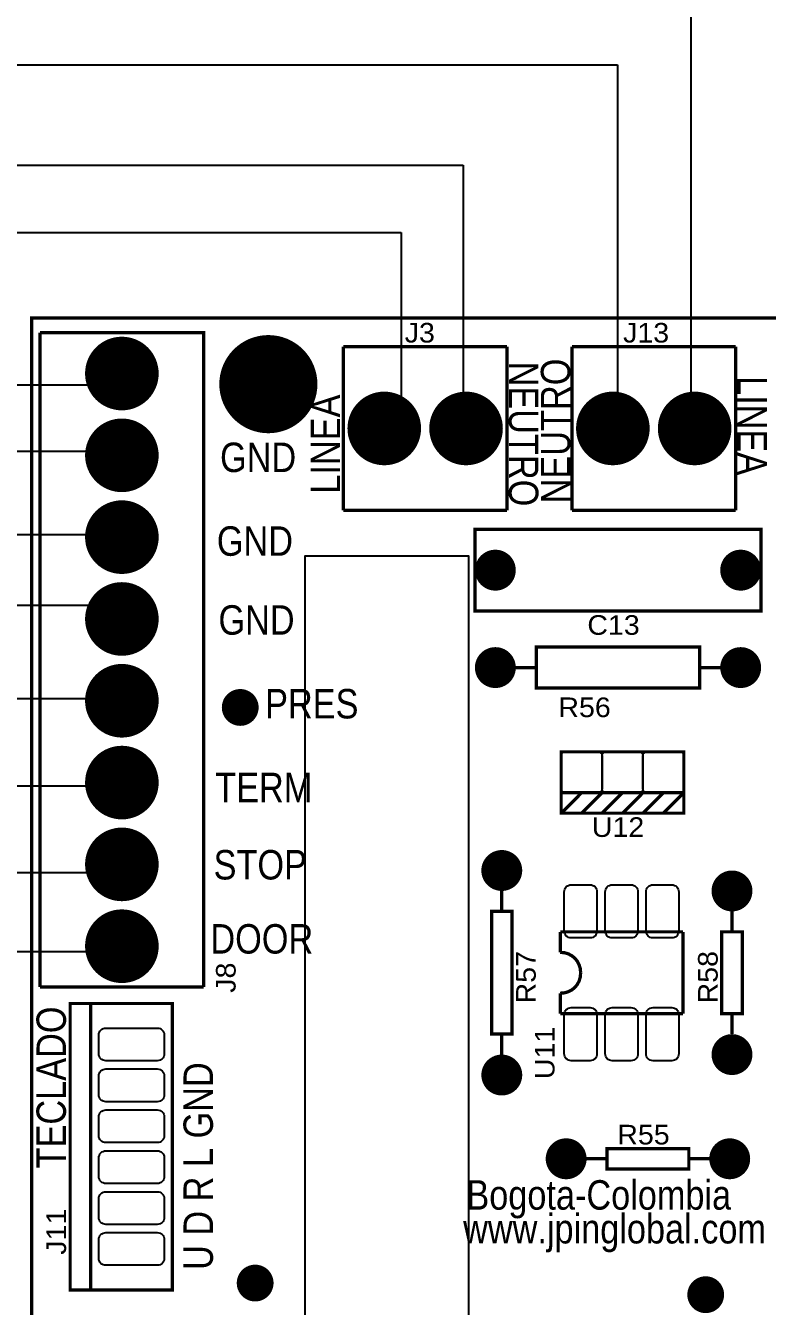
# Model space of a CAD drawing. Header units: inches. Extents: x 18.7 to 39.4, y 4.3 to 20.5.
# Drawn here: x 32.055 to 34.008, y 12.994 to 16.365 of the extents above; entities that cross this region are included whole.
import ezdxf

# ---------------------------------------------------------------- set-up
doc = ezdxf.new("R2010")
doc.units = ezdxf.units.IN
doc.header["$MEASUREMENT"] = 0
doc.layers.add('WIRES', color=7, linetype='Continuous')
doc.styles.get("Standard").update_dxf_attribs({"font": 'arial.ttf'})

# ---------------------------------------------------------------- blocks, each defined once
blk = doc.blocks.new('EPAD')
at = {"const_width": 0.5}
blk.add_lwpolyline([(-0.25, 0, 1), (0.25, 0, 1)], format="xyb", close=True, dxfattribs=at)
blk = doc.blocks.new('tarjetacontrol3')
at = {"const_width": 0.012}
for points in [[(48.3722, 36.339), (56.1261, 36.339), (56.1261, 43.6619), (48.3722, 43.6619), (48.3722, 36.339)], [(48.3722, 36.339), (56.1261, 36.339), (56.1261, 43.6619), (48.3722, 43.6619), (48.3722, 36.339)], [(48.3722, 36.339), (56.1261, 36.339), (56.1261, 43.6619), (48.3722, 43.6619), (48.3722, 36.339)], [(48.4029, 43.6087), (49.0029, 43.6087), (49.0029, 41.2087)], [(48.4029, 41.2087), (48.4029, 43.6087)], [(48.4029, 43.6087), (49.0029, 43.6087), (49.0029, 41.2087)], [(48.4029, 41.2087), (48.4029, 43.6087)], [(48.4029, 43.6087), (49.0029, 43.6087), (49.0029, 41.2087)], [(48.4029, 41.2087), (48.4029, 43.6087)], [(49.5155, 43.5573), (49.5155, 42.9573)], [(49.5155, 43.5573), (50.1155, 43.5573)], [(49.5155, 43.5573), (49.5155, 42.9573)], [(49.5155, 43.5573), (50.1155, 43.5573)], [(49.5155, 43.5573), (49.5155, 42.9573)], [(49.5155, 43.5573), (50.1155, 43.5573)], [(50.1155, 43.5573), (50.1155, 42.9573)], [(50.1155, 43.5573), (50.1155, 42.9573)], [(50.1155, 43.5573), (50.1155, 42.9573)], [(50.3541, 43.5573), (50.3541, 42.9573)], [(50.3541, 43.5573), (50.9541, 43.5573)], [(50.3541, 43.5573), (50.3541, 42.9573)], [(50.3541, 43.5573), (50.9541, 43.5573)], [(50.3541, 43.5573), (50.3541, 42.9573)], [(50.3541, 43.5573), (50.9541, 43.5573)], [(50.9541, 43.5573), (50.9541, 42.9573)], [(50.9541, 43.5573), (50.9541, 42.9573)], [(50.9541, 43.5573), (50.9541, 42.9573)], [(49.5155, 42.9573), (50.1155, 42.9573)], [(49.5155, 42.9573), (50.1155, 42.9573)], [(49.5155, 42.9573), (50.1155, 42.9573)], [(50.3541, 42.9573), (50.9541, 42.9573)], [(50.3541, 42.9573), (50.9541, 42.9573)], [(50.3541, 42.9573), (50.9541, 42.9573)], [(49.998, 42.5876), (51.048, 42.5876), (51.048, 42.8876), (49.998, 42.8876), (49.998, 42.5876)], [(49.998, 42.5876), (51.048, 42.5876), (51.048, 42.8876), (49.998, 42.8876), (49.998, 42.5876)], [(49.998, 42.5876), (51.048, 42.5876), (51.048, 42.8876), (49.998, 42.8876), (49.998, 42.5876)], [(50.223, 42.3054), (50.823, 42.3054), (50.823, 42.4554), (50.223, 42.4554), (50.223, 42.3054)], [(50.223, 42.3054), (50.823, 42.3054), (50.823, 42.4554), (50.223, 42.4554), (50.223, 42.3054)], [(50.223, 42.3054), (50.823, 42.3054), (50.823, 42.4554), (50.223, 42.4554), (50.223, 42.3054)], [(50.148, 42.3804), (50.223, 42.3804)], [(50.148, 42.3804), (50.223, 42.3804)], [(50.148, 42.3804), (50.223, 42.3804)], [(50.823, 42.3804), (50.898, 42.3804)], [(50.823, 42.3804), (50.898, 42.3804)], [(50.823, 42.3804), (50.898, 42.3804)], [(50.3145, 41.9215), (50.7645, 41.9215), (50.7645, 42.0715), (50.3145, 42.0715), (50.3145, 41.9215)], [(50.3145, 41.9215), (50.7645, 41.9215), (50.7645, 42.0715), (50.3145, 42.0715), (50.3145, 41.9215)], [(50.3145, 41.9215), (50.7645, 41.9215), (50.7645, 42.0715), (50.3145, 42.0715), (50.3145, 41.9215)], [(50.7645, 41.9215), (50.7645, 41.8465), (50.3145, 41.8465), (50.3145, 41.9215)], [(50.3895, 41.9215), (50.3145, 41.8465)], [(50.7645, 41.9215), (50.7645, 41.8465), (50.3145, 41.8465), (50.3145, 41.9215)], [(50.3895, 41.9215), (50.3145, 41.8465)], [(50.7645, 41.9215), (50.7645, 41.8465), (50.3145, 41.8465), (50.3145, 41.9215)], [(50.3895, 41.9215), (50.3145, 41.8465)], [(50.4645, 41.9215), (50.3895, 41.8465)], [(50.4645, 41.9215), (50.3895, 41.8465)], [(50.4645, 41.9215), (50.3895, 41.8465)], [(50.5395, 41.9215), (50.4645, 41.8465)], [(50.5395, 41.9215), (50.4645, 41.8465)], [(50.5395, 41.9215), (50.4645, 41.8465)], [(50.6145, 41.9215), (50.5395, 41.8465)], [(50.6145, 41.9215), (50.5395, 41.8465)], [(50.6145, 41.9215), (50.5395, 41.8465)], [(50.6895, 41.9215), (50.6145, 41.8465)], [(50.6895, 41.9215), (50.6145, 41.8465)], [(50.6895, 41.9215), (50.6145, 41.8465)], [(50.7645, 41.9215), (50.6895, 41.8465)], [(50.7645, 41.9215), (50.6895, 41.8465)], [(50.7645, 41.9215), (50.6895, 41.8465)], [(50.0966, 41.5613), (50.0966, 41.4863)], [(50.0966, 41.5613), (50.0966, 41.4863)], [(50.0966, 41.5613), (50.0966, 41.4863)], [(50.0591, 41.0363), (50.1341, 41.0363), (50.1341, 41.4863), (50.0591, 41.4863), (50.0591, 41.0363)], [(50.0591, 41.0363), (50.1341, 41.0363), (50.1341, 41.4863), (50.0591, 41.4863), (50.0591, 41.0363)], [(50.0591, 41.0363), (50.1341, 41.0363), (50.1341, 41.4863), (50.0591, 41.4863), (50.0591, 41.0363)], [(50.9411, 41.4113), (50.9411, 41.4863)], [(50.9411, 41.4113), (50.9411, 41.4863)], [(50.9411, 41.4113), (50.9411, 41.4863)], [(50.3109, 41.3363), (50.3109, 41.4113)], [(50.3109, 41.4113), (50.7609, 41.4113)], [(50.3109, 41.3363), (50.3109, 41.4113)], [(50.3109, 41.4113), (50.7609, 41.4113)], [(50.3109, 41.3363), (50.3109, 41.4113)], [(50.3109, 41.4113), (50.7609, 41.4113)], [(50.7609, 41.1113), (50.7609, 41.4113)], [(50.7609, 41.1113), (50.7609, 41.4113)], [(50.7609, 41.1113), (50.7609, 41.4113)], [(50.9036, 41.1113), (50.9786, 41.1113), (50.9786, 41.4113), (50.9036, 41.4113), (50.9036, 41.1113)], [(50.9036, 41.1113), (50.9786, 41.1113), (50.9786, 41.4113), (50.9036, 41.4113), (50.9036, 41.1113)], [(50.9036, 41.1113), (50.9786, 41.1113), (50.9786, 41.4113), (50.9036, 41.4113), (50.9036, 41.1113)], [(50.3859, 41.2613), (50.3845, 41.2766), (50.3803, 41.2907), (50.3737, 41.3035), (50.3648, 41.3145), (50.3538, 41.3236), (50.341, 41.3305), (50.3267, 41.3348), (50.3109, 41.3363)], [(50.3859, 41.2613), (50.3845, 41.2766), (50.3803, 41.2907), (50.3737, 41.3035), (50.3648, 41.3145), (50.3538, 41.3236), (50.341, 41.3305), (50.3267, 41.3348), (50.3109, 41.3363)], [(50.3859, 41.2613), (50.3845, 41.2766), (50.3803, 41.2907), (50.3737, 41.3035), (50.3648, 41.3145), (50.3538, 41.3236), (50.341, 41.3305), (50.3267, 41.3348), (50.3109, 41.3363)], [(50.3859, 41.2613), (50.3845, 41.2456), (50.3803, 41.2312), (50.3737, 41.2184), (50.3648, 41.2075), (50.3538, 41.1985), (50.341, 41.1919), (50.3267, 41.1877), (50.3109, 41.1863)], [(50.3859, 41.2613), (50.3845, 41.2456), (50.3803, 41.2312), (50.3737, 41.2184), (50.3648, 41.2075), (50.3538, 41.1985), (50.341, 41.1919), (50.3267, 41.1877), (50.3109, 41.1863)], [(50.3859, 41.2613), (50.3845, 41.2456), (50.3803, 41.2312), (50.3737, 41.2184), (50.3648, 41.2075), (50.3538, 41.1985), (50.341, 41.1919), (50.3267, 41.1877), (50.3109, 41.1863)], [(48.4029, 41.2087), (49.0029, 41.2087)], [(48.4029, 41.2087), (49.0029, 41.2087)], [(48.4029, 41.2087), (49.0029, 41.2087)], [(50.3109, 41.1113), (50.3109, 41.1863)], [(50.3109, 41.1113), (50.3109, 41.1863)], [(50.3109, 41.1113), (50.3109, 41.1863)], [(48.5133, 40.0985), (48.8883, 40.0985), (48.8883, 41.1485), (48.5133, 41.1485), (48.5133, 40.0985)], [(48.5133, 40.0985), (48.8883, 40.0985), (48.8883, 41.1485), (48.5133, 41.1485), (48.5133, 40.0985)], [(48.5133, 40.0985), (48.8883, 40.0985), (48.8883, 41.1485), (48.5133, 41.1485), (48.5133, 40.0985)], [(48.5883, 40.0985), (48.5883, 41.1485)], [(48.5883, 40.0985), (48.5883, 41.1485)], [(48.5883, 40.0985), (48.5883, 41.1485)], [(50.3109, 41.1113), (50.7609, 41.1113)], [(50.3109, 41.1113), (50.7609, 41.1113)], [(50.3109, 41.1113), (50.7609, 41.1113)], [(50.9411, 41.0363), (50.9411, 41.1113)], [(50.9411, 41.0363), (50.9411, 41.1113)], [(50.9411, 41.0363), (50.9411, 41.1113)], [(50.0966, 41.0363), (50.0966, 40.9613)], [(50.0966, 41.0363), (50.0966, 40.9613)], [(50.0966, 41.0363), (50.0966, 40.9613)], [(50.4078, 40.5792), (50.4828, 40.5792)], [(50.4078, 40.5792), (50.4828, 40.5792)], [(50.4078, 40.5792), (50.4828, 40.5792)], [(50.4828, 40.5417), (50.7828, 40.5417), (50.7828, 40.6167), (50.4828, 40.6167), (50.4828, 40.5417)], [(50.4828, 40.5417), (50.7828, 40.5417), (50.7828, 40.6167), (50.4828, 40.6167), (50.4828, 40.5417)], [(50.4828, 40.5417), (50.7828, 40.5417), (50.7828, 40.6167), (50.4828, 40.6167), (50.4828, 40.5417)], [(50.7828, 40.5792), (50.8578, 40.5792)], [(50.7828, 40.5792), (50.8578, 40.5792)], [(50.7828, 40.5792), (50.8578, 40.5792)]]:
    blk.add_lwpolyline(points, dxfattribs=at)
blk.add_lwpolyline([(49.9752, 39.9688), (49.9752, 42.7893), (49.3741, 42.7893), (49.3741, 39.9688), (49.9752, 39.9688)])
for points in [[(50.4495, 41.9215), (50.3295, 41.9215), (50.3279, 41.9216), (50.3264, 41.9218), (50.325, 41.9222), (50.3236, 41.9227), (50.3223, 41.9233), (50.321, 41.924), (50.3199, 41.9249), (50.3188, 41.9258), (50.3179, 41.9269), (50.317, 41.9281), (50.3163, 41.9293), (50.3156, 41.9306), (50.3152, 41.932), (50.3148, 41.9334), (50.3146, 41.9349), (50.3145, 41.9365), (50.3145, 42.0565), (50.3146, 42.0581), (50.3148, 42.0596), (50.3152, 42.061), (50.3156, 42.0624), (50.3163, 42.0637), (50.317, 42.065), (50.3179, 42.0661), (50.3188, 42.0672), (50.3199, 42.0681), (50.321, 42.069), (50.3223, 42.0697), (50.3236, 42.0703), (50.325, 42.0708), (50.3264, 42.0712), (50.3279, 42.0714), (50.3295, 42.0715), (50.4495, 42.0715), (50.451, 42.0714), (50.4526, 42.0712), (50.454, 42.0708), (50.4554, 42.0703), (50.4567, 42.0697), (50.4579, 42.069), (50.4591, 42.0681), (50.4602, 42.0672), (50.4611, 42.0661), (50.462, 42.065), (50.4627, 42.0637), (50.4633, 42.0624), (50.4638, 42.061), (50.4642, 42.0596), (50.4644, 42.0581), (50.4645, 42.0565), (50.4645, 41.9365), (50.4644, 41.9349), (50.4642, 41.9334), (50.4638, 41.932), (50.4633, 41.9306), (50.4627, 41.9293), (50.462, 41.9281), (50.4611, 41.9269), (50.4602, 41.9258), (50.4591, 41.9249), (50.4579, 41.924), (50.4567, 41.9233), (50.4554, 41.9227), (50.454, 41.9222), (50.4526, 41.9218), (50.451, 41.9216), (50.4495, 41.9215)], [(50.5995, 41.9215), (50.4795, 41.9215), (50.4779, 41.9216), (50.4764, 41.9218), (50.475, 41.9222), (50.4736, 41.9227), (50.4723, 41.9233), (50.471, 41.924), (50.4699, 41.9249), (50.4688, 41.9258), (50.4679, 41.9269), (50.467, 41.9281), (50.4663, 41.9293), (50.4656, 41.9306), (50.4652, 41.932), (50.4648, 41.9334), (50.4646, 41.9349), (50.4645, 41.9365), (50.4645, 42.0565), (50.4646, 42.0581), (50.4648, 42.0596), (50.4652, 42.061), (50.4656, 42.0624), (50.4663, 42.0637), (50.467, 42.065), (50.4679, 42.0661), (50.4688, 42.0672), (50.4699, 42.0681), (50.471, 42.069), (50.4723, 42.0697), (50.4736, 42.0703), (50.475, 42.0708), (50.4764, 42.0712), (50.4779, 42.0714), (50.4795, 42.0715), (50.5995, 42.0715), (50.601, 42.0714), (50.6026, 42.0712), (50.604, 42.0708), (50.6054, 42.0703), (50.6067, 42.0697), (50.6079, 42.069), (50.6091, 42.0681), (50.6102, 42.0672), (50.6111, 42.0661), (50.612, 42.065), (50.6127, 42.0637), (50.6133, 42.0624), (50.6138, 42.061), (50.6142, 42.0596), (50.6144, 42.0581), (50.6145, 42.0565), (50.6145, 41.9365), (50.6144, 41.9349), (50.6142, 41.9334), (50.6138, 41.932), (50.6133, 41.9306), (50.6127, 41.9293), (50.612, 41.9281), (50.6111, 41.9269), (50.6102, 41.9258), (50.6091, 41.9249), (50.6079, 41.924), (50.6067, 41.9233), (50.6054, 41.9227), (50.604, 41.9222), (50.6026, 41.9218), (50.601, 41.9216), (50.5995, 41.9215)], [(50.7495, 41.9215), (50.6295, 41.9215), (50.6279, 41.9216), (50.6264, 41.9218), (50.625, 41.9222), (50.6236, 41.9227), (50.6223, 41.9233), (50.621, 41.924), (50.6199, 41.9249), (50.6188, 41.9258), (50.6179, 41.9269), (50.617, 41.9281), (50.6163, 41.9293), (50.6156, 41.9306), (50.6152, 41.932), (50.6148, 41.9334), (50.6146, 41.9349), (50.6145, 41.9365), (50.6145, 42.0565), (50.6146, 42.0581), (50.6148, 42.0596), (50.6152, 42.061), (50.6156, 42.0624), (50.6163, 42.0637), (50.617, 42.065), (50.6179, 42.0661), (50.6188, 42.0672), (50.6199, 42.0681), (50.621, 42.069), (50.6223, 42.0697), (50.6236, 42.0703), (50.625, 42.0708), (50.6264, 42.0712), (50.6279, 42.0714), (50.6295, 42.0715), (50.7495, 42.0715), (50.751, 42.0714), (50.7526, 42.0712), (50.754, 42.0708), (50.7554, 42.0703), (50.7567, 42.0697), (50.7579, 42.069), (50.7591, 42.0681), (50.7602, 42.0672), (50.7611, 42.0661), (50.762, 42.065), (50.7627, 42.0637), (50.7633, 42.0624), (50.7638, 42.061), (50.7642, 42.0596), (50.7644, 42.0581), (50.7645, 42.0565), (50.7645, 41.9365), (50.7644, 41.9349), (50.7642, 41.9334), (50.7638, 41.932), (50.7633, 41.9306), (50.7627, 41.9293), (50.762, 41.9281), (50.7611, 41.9269), (50.7602, 41.9258), (50.7591, 41.9249), (50.7579, 41.924), (50.7567, 41.9233), (50.7554, 41.9227), (50.754, 41.9222), (50.7526, 41.9218), (50.751, 41.9216), (50.7495, 41.9215)], [(50.3514, 41.5838), (50.4204, 41.5838), (50.4257, 41.5833), (50.4305, 41.5818), (50.4348, 41.5795), (50.4386, 41.5764), (50.4417, 41.5726), (50.444, 41.5683), (50.4454, 41.5635), (50.4459, 41.5583), (50.4459, 41.4143), (50.4454, 41.4091), (50.444, 41.4042), (50.4417, 41.3999), (50.4386, 41.3961), (50.4348, 41.3931), (50.4305, 41.3907), (50.4257, 41.3893), (50.4204, 41.3888), (50.3514, 41.3888), (50.3462, 41.3893), (50.3414, 41.3907), (50.3371, 41.3931), (50.3333, 41.3961), (50.3302, 41.3999), (50.3279, 41.4042), (50.3265, 41.4091), (50.3259, 41.4143), (50.3259, 41.5583), (50.3265, 41.5635), (50.3279, 41.5683), (50.3302, 41.5726), (50.3333, 41.5764), (50.3371, 41.5795), (50.3414, 41.5818), (50.3462, 41.5833), (50.3514, 41.5838)], [(50.5014, 41.5838), (50.5704, 41.5838), (50.5757, 41.5833), (50.5805, 41.5818), (50.5848, 41.5795), (50.5886, 41.5764), (50.5917, 41.5726), (50.594, 41.5683), (50.5954, 41.5635), (50.5959, 41.5583), (50.5959, 41.4143), (50.5954, 41.4091), (50.594, 41.4042), (50.5917, 41.3999), (50.5886, 41.3961), (50.5848, 41.3931), (50.5805, 41.3907), (50.5757, 41.3893), (50.5704, 41.3888), (50.5014, 41.3888), (50.4962, 41.3893), (50.4914, 41.3907), (50.4871, 41.3931), (50.4833, 41.3961), (50.4802, 41.3999), (50.4779, 41.4042), (50.4765, 41.4091), (50.4759, 41.4143), (50.4759, 41.5583), (50.4765, 41.5635), (50.4779, 41.5683), (50.4802, 41.5726), (50.4833, 41.5764), (50.4871, 41.5795), (50.4914, 41.5818), (50.4962, 41.5833), (50.5014, 41.5838)], [(50.6514, 41.5838), (50.7204, 41.5838), (50.7257, 41.5833), (50.7305, 41.5818), (50.7348, 41.5795), (50.7386, 41.5764), (50.7417, 41.5726), (50.744, 41.5683), (50.7454, 41.5635), (50.7459, 41.5583), (50.7459, 41.4143), (50.7454, 41.4091), (50.744, 41.4042), (50.7417, 41.3999), (50.7386, 41.3961), (50.7348, 41.3931), (50.7305, 41.3907), (50.7257, 41.3893), (50.7204, 41.3888), (50.6514, 41.3888), (50.6462, 41.3893), (50.6414, 41.3907), (50.6371, 41.3931), (50.6333, 41.3961), (50.6302, 41.3999), (50.6279, 41.4042), (50.6265, 41.4091), (50.6259, 41.4143), (50.6259, 41.5583), (50.6265, 41.5635), (50.6279, 41.5683), (50.6302, 41.5726), (50.6333, 41.5764), (50.6371, 41.5795), (50.6414, 41.5818), (50.6462, 41.5833), (50.6514, 41.5838)], [(50.3514, 41.1338), (50.4204, 41.1338), (50.4257, 41.1333), (50.4305, 41.1318), (50.4348, 41.1295), (50.4386, 41.1264), (50.4417, 41.1226), (50.444, 41.1183), (50.4454, 41.1135), (50.4459, 41.1083), (50.4459, 40.9643), (50.4454, 40.9591), (50.444, 40.9542), (50.4417, 40.9499), (50.4386, 40.9461), (50.4348, 40.9431), (50.4305, 40.9407), (50.4257, 40.9393), (50.4204, 40.9388), (50.3514, 40.9388), (50.3462, 40.9393), (50.3414, 40.9407), (50.3371, 40.9431), (50.3333, 40.9461), (50.3302, 40.9499), (50.3279, 40.9542), (50.3265, 40.9591), (50.3259, 40.9643), (50.3259, 41.1083), (50.3265, 41.1135), (50.3279, 41.1183), (50.3302, 41.1226), (50.3333, 41.1264), (50.3371, 41.1295), (50.3414, 41.1318), (50.3462, 41.1333), (50.3514, 41.1338)], [(50.5014, 41.1338), (50.5704, 41.1338), (50.5757, 41.1333), (50.5805, 41.1318), (50.5848, 41.1295), (50.5886, 41.1264), (50.5917, 41.1226), (50.594, 41.1183), (50.5954, 41.1135), (50.5959, 41.1083), (50.5959, 40.9643), (50.5954, 40.9591), (50.594, 40.9542), (50.5917, 40.9499), (50.5886, 40.9461), (50.5848, 40.9431), (50.5805, 40.9407), (50.5757, 40.9393), (50.5704, 40.9388), (50.5014, 40.9388), (50.4962, 40.9393), (50.4914, 40.9407), (50.4871, 40.9431), (50.4833, 40.9461), (50.4802, 40.9499), (50.4779, 40.9542), (50.4765, 40.9591), (50.4759, 40.9643), (50.4759, 41.1083), (50.4765, 41.1135), (50.4779, 41.1183), (50.4802, 41.1226), (50.4833, 41.1264), (50.4871, 41.1295), (50.4914, 41.1318), (50.4962, 41.1333), (50.5014, 41.1338)], [(50.6514, 41.1338), (50.7204, 41.1338), (50.7257, 41.1333), (50.7305, 41.1318), (50.7348, 41.1295), (50.7386, 41.1264), (50.7417, 41.1226), (50.744, 41.1183), (50.7454, 41.1135), (50.7459, 41.1083), (50.7459, 40.9643), (50.7454, 40.9591), (50.744, 40.9542), (50.7417, 40.9499), (50.7386, 40.9461), (50.7348, 40.9431), (50.7305, 40.9407), (50.7257, 40.9393), (50.7204, 40.9388), (50.6514, 40.9388), (50.6462, 40.9393), (50.6414, 40.9407), (50.6371, 40.9431), (50.6333, 40.9461), (50.6302, 40.9499), (50.6279, 40.9542), (50.6265, 40.9591), (50.6259, 40.9643), (50.6259, 41.1083), (50.6265, 41.1135), (50.6279, 41.1183), (50.6302, 41.1226), (50.6333, 41.1264), (50.6371, 41.1295), (50.6414, 41.1318), (50.6462, 41.1333), (50.6514, 41.1338)], [(48.6183, 40.964), (48.6183, 41.033), (48.6188, 41.0382), (48.6203, 41.043), (48.6226, 41.0473), (48.6257, 41.0511), (48.6294, 41.0542), (48.6338, 41.0565), (48.6386, 41.058), (48.6438, 41.0585), (48.8328, 41.0585), (48.838, 41.058), (48.8428, 41.0565), (48.8472, 41.0542), (48.8509, 41.0511), (48.854, 41.0473), (48.8563, 41.043), (48.8578, 41.0382), (48.8583, 41.033), (48.8583, 40.964), (48.8578, 40.9588), (48.8563, 40.9539), (48.854, 40.9496), (48.8509, 40.9458), (48.8472, 40.9428), (48.8428, 40.9404), (48.838, 40.939), (48.8328, 40.9385), (48.6438, 40.9385), (48.6386, 40.939), (48.6338, 40.9404), (48.6294, 40.9428), (48.6257, 40.9458), (48.6226, 40.9496), (48.6203, 40.9539), (48.6188, 40.9588), (48.6183, 40.964)], [(48.6183, 40.814), (48.6183, 40.883), (48.6188, 40.8882), (48.6203, 40.893), (48.6226, 40.8973), (48.6257, 40.9011), (48.6294, 40.9042), (48.6338, 40.9065), (48.6386, 40.908), (48.6438, 40.9085), (48.8328, 40.9085), (48.838, 40.908), (48.8428, 40.9065), (48.8472, 40.9042), (48.8509, 40.9011), (48.854, 40.8973), (48.8563, 40.893), (48.8578, 40.8882), (48.8583, 40.883), (48.8583, 40.814), (48.8578, 40.8088), (48.8563, 40.8039), (48.854, 40.7996), (48.8509, 40.7958), (48.8472, 40.7928), (48.8428, 40.7904), (48.838, 40.789), (48.8328, 40.7885), (48.6438, 40.7885), (48.6386, 40.789), (48.6338, 40.7904), (48.6294, 40.7928), (48.6257, 40.7958), (48.6226, 40.7996), (48.6203, 40.8039), (48.6188, 40.8088), (48.6183, 40.814)], [(48.6183, 40.664), (48.6183, 40.733), (48.6188, 40.7382), (48.6203, 40.743), (48.6226, 40.7473), (48.6257, 40.7511), (48.6294, 40.7542), (48.6338, 40.7565), (48.6386, 40.758), (48.6438, 40.7585), (48.8328, 40.7585), (48.838, 40.758), (48.8428, 40.7565), (48.8472, 40.7542), (48.8509, 40.7511), (48.854, 40.7473), (48.8563, 40.743), (48.8578, 40.7382), (48.8583, 40.733), (48.8583, 40.664), (48.8578, 40.6588), (48.8563, 40.6539), (48.854, 40.6496), (48.8509, 40.6458), (48.8472, 40.6428), (48.8428, 40.6404), (48.838, 40.639), (48.8328, 40.6385), (48.6438, 40.6385), (48.6386, 40.639), (48.6338, 40.6404), (48.6294, 40.6428), (48.6257, 40.6458), (48.6226, 40.6496), (48.6203, 40.6539), (48.6188, 40.6588), (48.6183, 40.664)], [(48.6183, 40.514), (48.6183, 40.583), (48.6188, 40.5882), (48.6203, 40.593), (48.6226, 40.5973), (48.6257, 40.6011), (48.6294, 40.6042), (48.6338, 40.6065), (48.6386, 40.608), (48.6438, 40.6085), (48.8328, 40.6085), (48.838, 40.608), (48.8428, 40.6065), (48.8472, 40.6042), (48.8509, 40.6011), (48.854, 40.5973), (48.8563, 40.593), (48.8578, 40.5882), (48.8583, 40.583), (48.8583, 40.514), (48.8578, 40.5088), (48.8563, 40.5039), (48.854, 40.4996), (48.8509, 40.4958), (48.8472, 40.4928), (48.8428, 40.4904), (48.838, 40.489), (48.8328, 40.4885), (48.6438, 40.4885), (48.6386, 40.489), (48.6338, 40.4904), (48.6294, 40.4928), (48.6257, 40.4958), (48.6226, 40.4996), (48.6203, 40.5039), (48.6188, 40.5088), (48.6183, 40.514)], [(48.6183, 40.364), (48.6183, 40.433), (48.6188, 40.4382), (48.6203, 40.443), (48.6226, 40.4473), (48.6257, 40.4511), (48.6294, 40.4542), (48.6338, 40.4565), (48.6386, 40.458), (48.6438, 40.4585), (48.8328, 40.4585), (48.838, 40.458), (48.8428, 40.4565), (48.8472, 40.4542), (48.8509, 40.4511), (48.854, 40.4473), (48.8563, 40.443), (48.8578, 40.4382), (48.8583, 40.433), (48.8583, 40.364), (48.8578, 40.3588), (48.8563, 40.3539), (48.854, 40.3496), (48.8509, 40.3458), (48.8472, 40.3428), (48.8428, 40.3404), (48.838, 40.339), (48.8328, 40.3385), (48.6438, 40.3385), (48.6386, 40.339), (48.6338, 40.3404), (48.6294, 40.3428), (48.6257, 40.3458), (48.6226, 40.3496), (48.6203, 40.3539), (48.6188, 40.3588), (48.6183, 40.364)], [(48.6183, 40.214), (48.6183, 40.283), (48.6188, 40.2882), (48.6203, 40.293), (48.6226, 40.2973), (48.6257, 40.3011), (48.6294, 40.3042), (48.6338, 40.3065), (48.6386, 40.308), (48.6438, 40.3085), (48.8328, 40.3085), (48.838, 40.308), (48.8428, 40.3065), (48.8472, 40.3042), (48.8509, 40.3011), (48.854, 40.2973), (48.8563, 40.293), (48.8578, 40.2882), (48.8583, 40.283), (48.8583, 40.214), (48.8578, 40.2088), (48.8563, 40.2039), (48.854, 40.1996), (48.8509, 40.1958), (48.8472, 40.1928), (48.8428, 40.1904), (48.838, 40.189), (48.8328, 40.1885), (48.6438, 40.1885), (48.6386, 40.189), (48.6338, 40.1904), (48.6294, 40.1928), (48.6257, 40.1958), (48.6226, 40.1996), (48.6203, 40.2039), (48.6188, 40.2088), (48.6183, 40.214)]]:
    blk.add_lwpolyline(points, close=True)
for p, xscale, yscale in [((48.7029, 43.4587), 0.27, 0.27), ((49.2403, 43.4197), 0.36, 0.36), ((49.6655, 43.2573), 0.27, 0.27), ((49.9655, 43.2573), 0.27, 0.27), ((50.5041, 43.2573), 0.27, 0.27), ((50.8041, 43.2573), 0.27, 0.27), ((48.7029, 43.1587), 0.27, 0.27), ((48.7029, 42.8587), 0.27, 0.27), ((50.073, 42.7376), 0.15, 0.15), ((50.973, 42.7376), 0.15, 0.15), ((48.7029, 42.5587), 0.27, 0.27), ((50.073, 42.3804), 0.15, 0.15), ((50.973, 42.3804), 0.15, 0.15), ((48.7029, 42.2587), 0.27, 0.27), ((49.1371, 42.2342), 0.135, 0.135), ((48.7029, 41.9587), 0.27, 0.27), ((48.7029, 41.6587), 0.27, 0.27), ((50.0966, 41.6363), 0.15, 0.15), ((50.9411, 41.5613), 0.15, 0.15), ((48.7029, 41.3587), 0.27, 0.27), ((50.9411, 40.9613), 0.15, 0.15), ((50.0966, 40.8863), 0.15, 0.15), ((50.3328, 40.5792), 0.15, 0.15), ((50.9328, 40.5792), 0.15, 0.15), ((49.1919, 40.1235), 0.135, 0.135), ((50.8447, 40.0808), 0.135, 0.135)]:
    blk.add_blockref('EPAD', p, dxfattribs=dict(xscale=xscale, yscale=yscale))
for s, height, width, p in [('J3', 0.072, 1.041667, (49.7405, 43.5723)), ('J3', 0.072, 1.041667, (49.7405, 43.5723)), ('J3', 0.072, 1.041667, (49.7405, 43.5723)), ('J13', 0.072, 1.041667, (50.5416, 43.5723)), ('J13', 0.072, 1.041667, (50.5416, 43.5723)), ('J13', 0.072, 1.041667, (50.5416, 43.5723)), ('GND', 0.108, 0.833333, (49.0631, 43.0974)), ('GND', 0.108, 0.833333, (49.0631, 43.0974)), ('GND', 0.108, 0.833333, (49.0631, 43.0974)), ('GND', 0.108, 0.833333, (49.0513, 42.7904)), ('GND', 0.108, 0.833333, (49.0513, 42.7904)), ('GND', 0.108, 0.833333, (49.0513, 42.7904)), ('GND', 0.108, 0.833333, (49.0572, 42.501)), ('GND', 0.108, 0.833333, (49.0572, 42.501)), ('GND', 0.108, 0.833333, (49.0572, 42.501)), ('C13', 0.072, 1.041667, (50.4105, 42.5006)), ('C13', 0.072, 1.041667, (50.4105, 42.5006)), ('C13', 0.072, 1.041667, (50.4105, 42.5006)), ('PRES', 0.108, 0.833333, (49.2285, 42.1939)), ('PRES', 0.108, 0.833333, (49.2285, 42.1939)), ('PRES', 0.108, 0.833333, (49.2285, 42.1939)), ('R56', 0.072, 1.041667, (50.3042, 42.1987)), ('R56', 0.072, 1.041667, (50.3042, 42.1987)), ('R56', 0.072, 1.041667, (50.3042, 42.1987)), ('TERM', 0.108, 0.833333, (49.0454, 41.8868)), ('TERM', 0.108, 0.833333, (49.0454, 41.8868)), ('TERM', 0.108, 0.833333, (49.0454, 41.8868)), ('U12', 0.072, 1.041667, (50.427, 41.7595)), ('U12', 0.072, 1.041667, (50.427, 41.7595)), ('U12', 0.072, 1.041667, (50.427, 41.7595)), ('STOP', 0.108, 0.833333, (49.0395, 41.6034)), ('STOP', 0.108, 0.833333, (49.0395, 41.6034)), ('STOP', 0.108, 0.833333, (49.0395, 41.6034)), ('DOOR', 0.108, 0.833333, (49.0277, 41.3317)), ('DOOR', 0.108, 0.833333, (49.0277, 41.3317)), ('DOOR', 0.108, 0.833333, (49.0277, 41.3317)), ('R55', 0.072, 1.041667, (50.5203, 40.6317)), ('R55', 0.072, 1.041667, (50.5203, 40.6317)), ('R55', 0.072, 1.041667, (50.5203, 40.6317)), ('Bogota-Colombia', 0.108, 0.833333, (49.9667, 40.3927)), ('Bogota-Colombia', 0.108, 0.833333, (49.9667, 40.3927)), ('Bogota-Colombia', 0.108, 0.833333, (49.9667, 40.3927)), ('www.jpinglobal.com', 0.108, 0.833333, (49.9548, 40.2687)), ('www.jpinglobal.com', 0.108, 0.833333, (49.9548, 40.2687)), ('www.jpinglobal.com', 0.108, 0.833333, (49.9548, 40.2687))]:
    blk.add_text(s, height=height, dxfattribs=dict(width=width)).set_placement(p)
for s, height, rotation, width, p in [('NEUTRO', 0.108, 270, 0.833333, (50.1227, 43.5024)), ('NEUTRO', 0.108, 270, 0.833333, (50.1227, 43.5024)), ('NEUTRO', 0.108, 270, 0.833333, (50.1227, 43.5024)), ('NEUTRO', 0.108, 90, 0.833333, (50.348, 42.9827)), ('NEUTRO', 0.108, 90, 0.833333, (50.348, 42.9827)), ('NEUTRO', 0.108, 90, 0.833333, (50.348, 42.9827)), ('LINEA', 0.108, 270, 0.833333, (50.9613, 43.4493)), ('LINEA', 0.108, 270, 0.833333, (50.9613, 43.4493)), ('LINEA', 0.108, 270, 0.833333, (50.9613, 43.4493)), ('LINEA', 0.108, 90, 0.833333, (49.5035, 43.0182)), ('LINEA', 0.108, 90, 0.833333, (49.5035, 43.0182)), ('LINEA', 0.108, 90, 0.833333, (49.5035, 43.0182)), ('R57', 0.072, 90, 1.041667, (50.2211, 41.1488)), ('R57', 0.072, 90, 1.041667, (50.2211, 41.1488)), ('R57', 0.072, 90, 1.041667, (50.2211, 41.1488)), ('R58', 0.072, 90, 1.041667, (50.8886, 41.1488)), ('R58', 0.072, 90, 1.041667, (50.8886, 41.1488)), ('R58', 0.072, 90, 1.041667, (50.8886, 41.1488)), ('J8', 0.072, 90, 1.041667, (49.1202, 41.188)), ('J8', 0.072, 90, 1.041667, (49.1202, 41.188)), ('J8', 0.072, 90, 1.041667, (49.1202, 41.188)), ('TECLADO', 0.108, 90, 0.833333, (48.4977, 40.5438)), ('TECLADO', 0.108, 90, 0.833333, (48.4977, 40.5438)), ('TECLADO', 0.108, 90, 0.833333, (48.4977, 40.5438)), ('U11', 0.072, 90, 1.041667, (50.29, 40.8712)), ('U11', 0.072, 90, 1.041667, (50.29, 40.8712)), ('U11', 0.072, 90, 1.041667, (50.29, 40.8712)), ('U D R L GND', 0.108, 90, 0.833333, (49.037, 40.1717)), ('U D R L GND', 0.108, 90, 0.833333, (49.037, 40.1717)), ('U D R L GND', 0.108, 90, 0.833333, (49.037, 40.1717)), ('J11', 0.072, 90, 1.041667, (48.4983, 40.2275)), ('J11', 0.072, 90, 1.041667, (48.4983, 40.2275)), ('J11', 0.072, 90, 1.041667, (48.4983, 40.2275))]:
    blk.add_text(s, height=height, rotation=rotation, dxfattribs=dict(width=width)).set_placement(p)

msp = doc.modelspace()

# ---------------------------------------------------------------- linework, layer by layer
at = {"layer": 'WIRES'}
for p, q in [((33.8063, 16.8995), (33.8063, 15.3395)), ((30.6658, 16.2612), (33.6135, 16.2612)), ((33.6135, 16.2612), (33.6135, 15.312)), ((30.0776, 15.9972), (33.207, 15.9972)), ((33.207, 15.9972), (33.207, 15.3426)), ((29.029, 15.8199), (33.0432, 15.8199)), ((33.0432, 15.8199), (33.0432, 15.3154)), ((32.3166, 15.4185), (28.574, 15.4185)), ((32.3166, 15.4185), (32.3166, 15.3899)), ((32.2761, 15.2433), (28.8682, 15.2433)), ((32.3093, 15.0241), (30.1787, 15.0241)), ((32.2827, 14.8381), (30.4794, 14.8381)), ((32.296, 14.5923), (31.9343, 14.5923)), ((31.8736, 14.3635), (32.3173, 14.3635)), ((30.1371, 14.1356), (32.2919, 14.1356)), ((31.808, 13.9274), (32.2776, 13.9274))]:
    msp.add_line(p, q, dxfattribs=at)

# ---------------------------------------------------------------- block references
at = {"xscale": 0.7177824070806114, "yscale": 0.7177824070806114, "zscale": 0.7177824070806114}
msp.add_blockref('tarjetacontrol3', (-2.6499, -15.745), dxfattribs=at)

doc.saveas('drawing.dxf')
